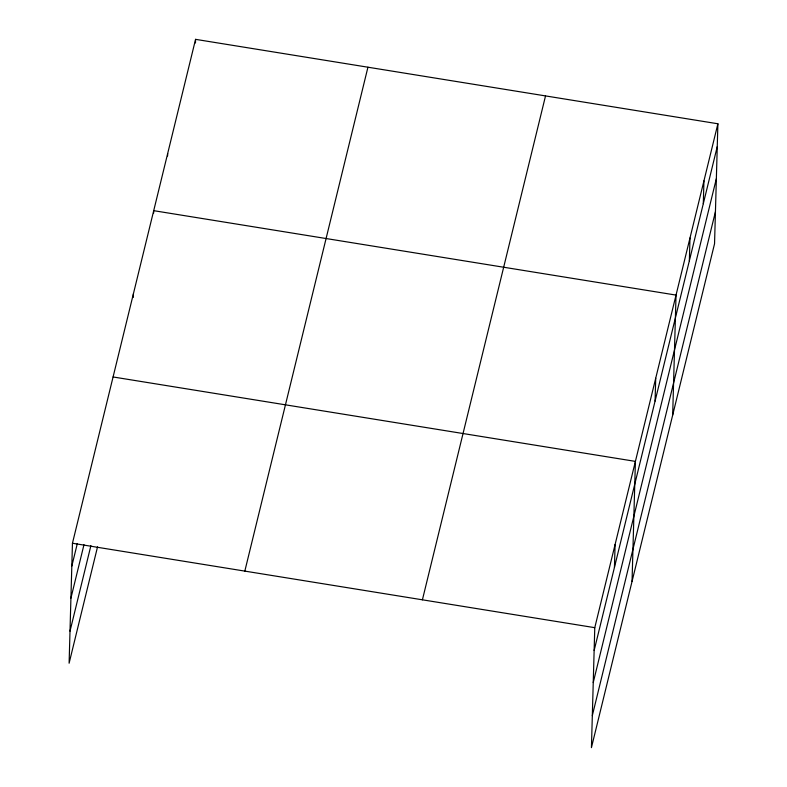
<?xml version="1.0" encoding="UTF-8"?>
<svg xmlns="http://www.w3.org/2000/svg" width="787" height="787" viewBox="0 0 787 787"><rect width="100%" height="100%" fill="white"/><g stroke="black" fill="none" stroke-linecap="round" stroke-linejoin="round"><path stroke-width="1.18" d="M717.892 123.775L594.775 627.672L591.431 747.65L714.547 243.754L717.892 123.775L195.57 39.35L72.453 543.246L69.108 663.225L97.549 546.827M133.298 297.417L133.397 293.817M153.652 213.08L153.711 210.67L676.033 295.095L672.678 415.083M167.601 155.974L167.67 153.563M195.471 42.951L195.57 39.35M614.45 567.348L615.09 544.525M632.05 581.367L635.404 461.389L113.082 376.963M655.079 401.065L655.719 378.242M689.353 260.812L689.992 237.989M703.303 203.705L703.942 180.882M71.824 566.069L77.333 543.502M70.928 598.13L83.983 544.683M70.004 631.164L90.899 545.647M244.826 571.106L367.942 67.21M422.412 599.812L545.529 95.916M594.136 650.495L717.252 146.598M593.241 682.555L716.357 178.659M592.326 715.59L715.442 211.693M72.453 543.246L594.775 627.672"/></g></svg>
